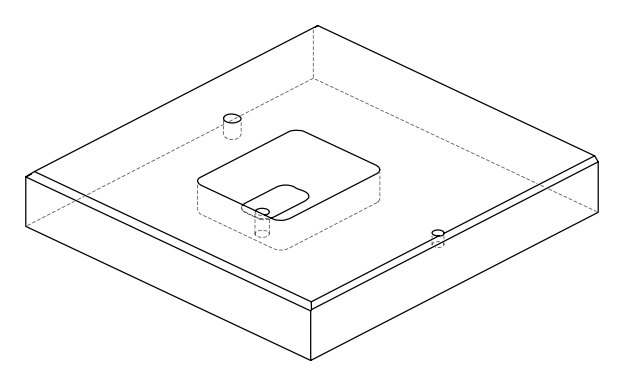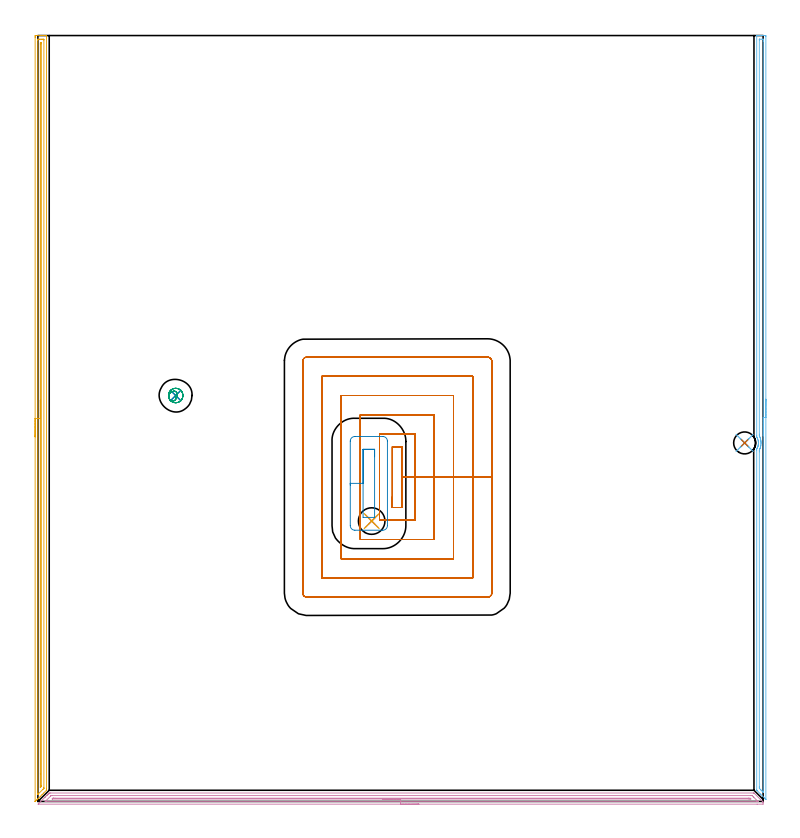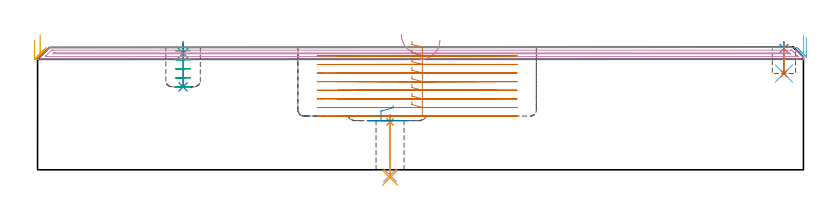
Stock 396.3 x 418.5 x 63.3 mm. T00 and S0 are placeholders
(PLAN: 14 operations, 7 tool changes, 55.6 min)
(1 SPOT_DRILL | STEP1HOLE | NXT0321_9005460120000 | 0.04 min | 4186 mm3)
(2 SPOT_DRILL_1 | STEP1POCKET | NXT0321_9005460120000 | 0.03 min | 1 mm3)
(3 SPOT_DRILL_2 | STEP1POCKET_1 | NXT0321_9005460120000 | 0.05 min | 183 mm3)
(4 DRILL_THROUGH_HOLE_INTO_CENTER | STEP1HOLE | NXT0301_049 | 0.13 min | 1217 mm3)
(5 DRILL_TO_ENLARGE_THROUGH_HOLE | STEP1HOLE | NXT0301_106 | 0.14 min | 5023 mm3)
(6 DRILL_BLIND_HOLE_INTO_CENTER | STEP1POCKET | NXT0301_049 | 0.06 min | 594 mm3)
(7 DRILL_TO_ENLARGE_BLIND_HOLE | STEP1POCKET | UGT0301_373 | 0.06 min | 925 mm3)
(8 DRILL_BLIND_HOLE_INTO_CENTER_1 | STEP1POCKET_1 | UGT0301_373 | 0.09 min | 2115 mm3)
(9 MILL_ROUGH_BLIND_HOLE_CONTOUR | STEP1POCKET_1 | UGT0201_089 | Spiral | 0.85 min | 2707 mm3)
(10 AREA_MILL | FG_CHAMFER_SURFACE | UGT0205_001 | 9.54 min | 7375 mm3)
(11 AREA_MILL_1 | FG_CHAMFER_SURFACE_1 | UGT0205_001 | 10.13 min | 7966 mm3)
(12 AREA_MILL_2 | FG_CHAMFER_SURFACE_2 | UGT0205_001 | 6.83 min | 5174 mm3)
(13 MILL_RECTANGULAR_POCKET | POCKET_RECTANGULAR_STRAIGHT | UGT0201_095 | Follow Part, ap 5, ae 75% | 27.03 min | 650612 mm3)
(14 MILL_RECTANGULAR_POCKET_1 | POCKET_RECTANGULAR_STRAIGHT_1 | UGT0201_095 | Follow Part, ap 5, ae 75% | 0.6 min | 5781 mm3)
(TOOL NXT0321_9005460120000 | NC Spot Drill, 142deg, 12mm, Carbide, Uncoated | D12 PA142 FL30 Z2)
(TOOL NXT0301_049 | Carbide Drill 7.8mm [860.1-0780-039A1-MM 2214] | D7.8 PA140 FL53 Z2)
(TOOL NXT0301_106 | Carbide Drill 14.5mm [860.1-1450-073A1-MM 2214] | D14.5 PA140 FL83 Z2)
(TOOL UGT0301_373 | Twist Drill Flat Bottom 12 mm | D12 PA180 FL101 Z2)
(TOOL UGT0201_089 | End mill 10 mm | D10 R3 FL22 Z4)
(TOOL UGT0205_001 | Chamfer Mill 20 x 3 x 45 deg. | D20 FL50 Z2)
(TOOL UGT0201_095 | End mill 20 mm | D20 R3 FL38 Z4)
(OP 1 SPOT_DRILL)
G17 G21 G94 G90
T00 M6
G54
G17 G0 G90 X182.4 Y153.2 S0 M3
G43 Z73.3 H0
G94 G81 G98 Z24.776 F250. R28.4
G80
M5
M2
(OP 2 SPOT_DRILL_1)
G17 G21 G94 G90
T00 M6
G54
G17 G0 G90 X386.2 Y195.9 S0 M3
G43 Z73.3 H0
G94 G81 G98 Z62.779 F250. R66.3
G80
M5
M2
(OP 3 SPOT_DRILL_2)
G17 G21 G94 G90
T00 M6
G54
G17 G0 G90 X75.3 Y221.8 S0 M3
G43 Z73.3 H0
G94 G81 G98 Z60.3 F250. R66.3
G80
M5
M2
(OP 4 DRILL_THROUGH_HOLE_INTO_CENTER)
G17 G21 G94 G90
T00 M6
G54
G17 G0 G90 X182.4 Y153.2 S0 M3
G43 Z73.3 H1
G94 G73 G98 Z-2.919 F250. Q7.08 R27.4
G80
M5
M2
(OP 5 DRILL_TO_ENLARGE_THROUGH_HOLE)
G17 G21 G94 G90
T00 M6
G54
G17 G0 G90 X182.4 Y153.2 S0 M3
G43 Z73.3 H1
G94 G81 G98 Z-4.139 F250. R27.4
G80
M5
M2
(OP 6 DRILL_BLIND_HOLE_INTO_CENTER)
G17 G21 G94 G90
T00 M6
G54
G17 G0 G90 X386.2 Y195.9 S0 M3
G43 Z73.3 H1
G94 G81 G98 Z49.8 F250. R65.3
G80
M5
M2
(OP 7 DRILL_TO_ENLARGE_BLIND_HOLE)
G17 G21 G94 G90
T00 M6
G54
G17 G0 G90 X386.2 Y195.9 S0 M3
G43 Z73.3 H0
G94 G81 G98 Z49.8 F250. R65.3
G80
M5
M2
(OP 8 DRILL_BLIND_HOLE_INTO_CENTER_1)
G17 G21 G94 G90
T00 M6
G54
G17 G0 G90 X75.3 Y221.8 S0 M3
G43 Z73.3 H0
G94 G81 G98 Z42.9 F250. R65.3
G80
M5
M2
(OP 9 MILL_ROUGH_BLIND_HOLE_CONTOUR)
G17 G21 G94 G90
T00 M6
G54
G17 G0 G90 X75.3 Y221.8 S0 M3
G43 Z73.3 H0
Z61.62
G94 G3 X75.8 Y221.3 R0.5 F250.
X76.3 Y221.8 R0.5
X75.732 Y223.577 R3.066
X74.609 Y224.177 R1.428
X71.915 Y222.686 R3.027
X71.965 Y219.683 R2.879
X77.417 Y218.465 R3.95
X71.965 Y219.683 R-3.95
X74.691 Y219.074 R1.975
X75.3 Y221.8 R1.975
G0 Z56.94
G3 X75.8 Y221.3 R0.5
X76.3 Y221.8 R0.5
X75.732 Y223.577 R3.066
X74.609 Y224.177 R1.428
X71.915 Y222.686 R3.027
X71.965 Y219.683 R2.879
X77.417 Y218.465 R3.95
X71.965 Y219.683 R-3.95
X74.691 Y219.074 R1.975
X75.3 Y221.8 R1.975
G0 Z52.26
G3 X75.8 Y221.3 R0.5
X76.3 Y221.8 R0.5
X75.732 Y223.577 R3.066
X74.609 Y224.177 R1.428
X71.915 Y222.686 R3.027
X71.965 Y219.683 R2.879
X77.417 Y218.465 R3.95
X71.965 Y219.683 R-3.95
X74.691 Y219.074 R1.975
X75.3 Y221.8 R1.975
G0 Z47.58
G3 X75.8 Y221.3 R0.5
X76.3 Y221.8 R0.5
X75.732 Y223.577 R3.066
X74.609 Y224.177 R1.428
X71.915 Y222.686 R3.027
X71.965 Y219.683 R2.879
X77.417 Y218.465 R3.95
X71.965 Y219.683 R-3.95
X74.691 Y219.074 R1.975
X75.3 Y221.8 R1.975
G0 Z42.9
G3 X75.8 Y221.3 R0.5
X76.3 Y221.8 R0.5
X75.732 Y223.577 R3.066
X74.609 Y224.177 R1.428
X71.915 Y222.686 R3.027
X71.965 Y219.683 R2.879
X77.417 Y218.465 R3.95
X71.965 Y219.683 R-3.95
X74.691 Y219.074 R1.975
X75.3 Y221.8 R1.975
G0 Z73.3
M5
M2
(OP 10 AREA_MILL)
G17 G21 G94 G90
T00 M6
G54
G17 G0 G90 X208.2 Y-1.5 S1061 M3
G43 Z73.3 H0
Z67.2
G94 G1 X208.162 Z66.328 F250.
X208.048 Z65.464
X207.859 Z64.612
X207.597 Z63.78
X207.263 Z62.974
X206.86 Z62.2
X206.392 Z61.464
X205.86 Z60.772
X205.271 Z60.129
X204.628 Z59.54
X203.936 Z59.008
X203.2 Z58.54
X202.426 Z58.137
X201.62 Z57.803
X200.788 Z57.541
X199.936 Z57.352
X199.072 Z57.238
X198.2 Z57.2
X0.274
X0.119 Y-1.493 Z57.206
X0.274 Y-1.327 Z57.373
X1.168 Y-0.432 Z58.267
X2.061 Y0.462 Z59.161
X3.735 Y2.136 Z60.834
X3.849 Y2.25 Z60.947
X4.028 Y2.429 Z61.127
X4.742 Y3.143 Z61.841
X4.905 Y3.308 Z62.002
X5.065 Y3.466 Z62.164
X5.189 Y3.59 Z62.288
X5.345 Y3.747 Z62.442
X5.498 Y3.899 Z62.596
X5.636 Y4.037 Z62.735
X5.784 Y4.186 Z62.882
X6.083 Y4.483 Z63.18
X6.198 Y4.595 Z63.291
X6.976 Y4.6 Z63.3
X391.211
X391.294 Y4.595 Z63.291
X391.371 Y4.531 Z63.228
X396.145 Y-0.246 Z58.454
X396.29 Y-0.4 Z58.294
X396.3 Y-0.55 Z58.149
Y-1.499 Z57.199
X393.033 Y-1.5 Z57.2
X198.2
Y-0.086 Z58.614
X4.295 Y-0.085 Z58.615
X4.17
X4.039 Y-0.081 Z58.619
X3.987 Y-0.079 Z58.621
X3.991 Y-0.07 Z58.63
X4.069 Y0.015 Z58.715
X4.155 Y0.104 Z58.804
X4.295 Y0.246 Z58.946
X6.976 Y2.926 Z61.626
X7.172 Y3.115 Z61.815
X7.222 Y3.16 Z61.86
X7.249 Y3.179 Z61.879
X7.293 Y3.18 Z61.88
X7.485 Y3.183 Z61.883
X7.87 Y3.186 Z61.886
X7.994
X389.548
X389.933 Y3.184 Z61.884
X390.125 Y3.182 Z61.882
X390.22 Y3.179 Z61.879
X390.264 Y3.174 Z61.874
X390.317 Y3.127 Z61.827
X391.021 Y2.429 Z61.129
X391.211 Y2.239 Z60.939
X392.998 Y0.451 Z59.151
X393.468 Y-0.029 Z58.671
X393.516 Y-0.078 Z58.622
X393.459 Y-0.081 Z58.619
X393.306 Y-0.083 Z58.617
X392.998 Y-0.085 Z58.615
X392.874 Y-0.086 Z58.614
X198.2
Y1.328 Z60.028
X7.898 Y1.329 Z60.029
X7.87 Y1.331 Z60.031
X7.848 Y1.335 Z60.035
X7.857 Y1.352 Z60.052
X7.87 Y1.37 Z60.07
X8.191 Y1.69 Z60.39
X8.245 Y1.74 Z60.44
X8.269 Y1.758 Z60.458
X8.314 Y1.765 Z60.465
X8.54 Y1.77 Z60.47
X8.763 Y1.771 Z60.471
X9.432 Y1.772 Z60.472
X388.305 Y1.771 Z60.471
X388.53 Y1.77 Z60.47
X389.206 Y1.765 Z60.465
X389.424 Y1.575 Z60.275
X389.448 Y1.55 Z60.25
X389.642 Y1.335 Z60.035
X389.424 Y1.333 Z60.033
X388.755 Y1.329 Z60.029
X388.53 Y1.328 Z60.028
X198.2
X197.328 Z60.067
X196.464 Z60.18
X195.612 Z60.369
X194.78 Z60.632
X193.974 Z60.965
X193.2 Z61.368
X192.464 Z61.837
X191.772 Z62.368
X191.129 Z62.957
X190.54 Z63.601
X190.008 Z64.293
X189.54 Z65.028
X189.137 Z65.802
X188.803 Z66.608
X188.541 Z67.44
X188.352 Z68.292
X188.238 Z69.157
X188.2 Z70.028
G0 Z73.3
M5
M2
(OP 11 AREA_MILL_1)
G17 G21 G94 G90
T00 M6
G54
G17 G0 G90 X-1.5 Y199.203 S1061 M3
G43 Z73.3 H0
Z67.1
G94 G1 Y199.241 Z66.229 F250.
Y199.355 Z65.364
Y199.544 Z64.512
Y199.806 Z63.68
Y200.14 Z62.874
Y200.543 Z62.1
Y201.012 Z61.364
Y201.543 Z60.672
Y202.132 Z60.029
Y202.775 Z59.44
Y203.467 Z58.909
Y204.203 Z58.44
Y204.977 Z58.037
Y205.783 Z57.703
Y206.615 Z57.441
Y207.467 Z57.252
Y208.332 Z57.138
Y209.203 Z57.1
Y417.445
X-1.499 Y417.877 Z57.101
X-1.495 Y418.333 Z57.103
X-1.491 Y418.49 Z57.105
X-1.045 Y418.5 Z57.551
X1.6 Z60.194
X2.135 Z60.732
X2.482 Z61.078
X3.017 Z61.613
X3.363 Z61.958
X4.057 Z62.656
X4.342 Z62.942
X4.695 Y418.494 Z63.285
X4.697 Y418.492 Z63.288
X4.7 Y418.324 Z63.3
Y6.785
X4.695 Y6.106 Z63.291
X4.689 Y6.09 Z63.287
X4.686 Y6.085 Z63.284
X3.151 Y4.551 Z61.75
X2.257 Y3.657 Z60.856
X1.363 Y2.763 Z59.962
X0.338 Y1.739 Z58.937
X0.13 Y1.53 Z58.728
X0.023 Y1.423 Z58.621
X-0.52 Y0.881 Z58.079
X-0.751 Y0.648 Z57.846
X-0.871 Y0.529 Z57.727
X-1.32 Y0.082 Z57.28
X-1.486 Y-0.074 Z57.11
X-1.496 Y-0.08 Z57.1
X-1.499 Y0.05
X-1.5 Y0.082
Y209.203
X-0.086 Z58.514
X-0.085 Y416.011 Z58.515
Y416.09
X-0.079 Y416.488 Z58.521
X0.317 Y416.497 Z58.917
X0.718 Y416.499 Z59.318
X1.196 Y416.5 Z59.796
X2.077 Z60.677
X2.482 Y416.499 Z61.082
X2.962 Y416.497 Z61.562
X3.183 Y416.49 Z61.783
X3.279 Y416.463 Z61.879
X3.285 Y416.17 Z61.885
Y416.09
Y7.679
X3.281 Y7.271 Z61.881
X3.279 Y7.171 Z61.879
X3.27 Y7.131 Z61.87
X3.244 Y7.102 Z61.844
X3.149 Y7.002 Z61.749
X2.935 Y6.785 Z61.535
X2.707 Y6.557 Z61.307
X0.141 Y3.991 Z58.741
X0.043 Y3.894 Z58.643
X-0.053 Y3.802 Z58.547
X-0.071 Y3.788 Z58.529
X-0.078 Y3.785 Z58.522
X-0.08 Y3.823 Z58.52
X-0.085 Y4.024 Z58.515
X-0.086 Y209.203 Z58.514
X1.329 Z59.929
Y413.683
X1.334 Y414.303 Z59.934
X1.335 Y414.439 Z59.935
X1.346 Y414.49 Z59.946
X1.409 Y414.496 Z60.009
X1.6 Y414.497 Z60.2
X1.794 Y414.493 Z60.394
X1.849 Y414.49 Z60.449
X1.865 Y414.483 Z60.465
X1.867 Y414.467 Z60.467
X1.87 Y414.394 Z60.47
X1.871 Y414.303 Z60.471
Y414.027
Y8.572
X1.87 Y8.299 Z60.47
X1.867 Y8.206 Z60.467
X1.864 Y8.177 Z60.464
X1.853 Y8.161 Z60.453
X1.821 Y8.125 Z60.421
X1.6 Y7.9 Z60.2
X1.49 Y7.79 Z60.09
X1.378 Y7.679 Z59.978
X1.358 Y7.663 Z59.958
X1.34 Y7.65 Z59.94
X1.335 Y7.679 Z59.935
X1.333 Y7.714 Z59.933
X1.33 Y7.952 Z59.93
X1.329 Y15.108 Z59.929
Y209.203
Y210.075 Z59.967
Y210.94 Z60.081
Y211.791 Z60.269
Y212.623 Z60.532
Y213.429 Z60.866
Y214.203 Z61.268
Y214.939 Z61.737
Y215.631 Z62.268
Y216.274 Z62.858
Y216.864 Z63.501
Y217.395 Z64.193
Y217.864 Z64.929
Y218.266 Z65.702
Y218.6 Z66.508
Y218.863 Z67.34
Y219.051 Z68.192
Y219.165 Z69.057
Y219.203 Z69.929
G0 Z73.3
M5
M2
(OP 12 AREA_MILL_2)
G17 G21 G94 G90
T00 M6
G54
G17 G0 G90 X397.8 Y219.8 S1061 M3
G43 Z73.3 H0
Z68.3
G94 G1 Y219.762 Z67.428 F250.
Y219.648 Z66.563
Y219.459 Z65.712
Y219.197 Z64.88
Y218.863 Z64.074
Y218.46 Z63.3
Y217.992 Z62.564
Y217.46 Z61.872
Y216.871 Z61.229
Y216.228 Z60.64
Y215.536 Z60.108
Y214.8 Z59.64
Y214.026 Z59.237
Y213.22 Z58.903
Y212.388 Z58.641
Y211.536 Z58.452
Y210.672 Z58.338
Y209.8 Z58.3
Y1.233
X397.799 Y1.199 Z58.299
X397.793 Y1.108 Z58.296
X397.782 Y1.113 Z58.307
X397.631 Y1.268 Z58.467
X397.48 Y1.418 Z58.615
X397.336 Y1.563 Z58.762
X397.185 Y1.714 Z58.913
X397.044 Y1.854 Z59.052
X394.952 Y3.947 Z61.146
X393.001 Y5.899 Z63.098
X392.834 Y6.068 Z63.262
X392.805 Y6.105 Z63.29
X392.8 Y6.18 Z63.3
Y191.938
X392.803 Y192.654 Z63.288
X392.915 Y192.839 Z63.182
X393.066 Y193.134 Z63.033
X393.141 Y193.281 Z62.957
X393.336 Y193.732 Z62.759
X393.411 Y193.945 Z62.689
X393.413 Y193.952 Z62.687
X393.484 Y194.171 Z62.608
X393.486 Y194.176 Z62.607
X393.6 Y194.625 Z62.492
X393.642 Y194.85 Z62.454
X393.667 Y194.999 Z62.426
X393.681 Y195.07 Z62.415
X393.73 Y195.511 Z62.366
X393.734 Y195.595 Z62.359
X393.744 Y195.741 Z62.355
Y195.763
X393.747 Y195.964 Z62.352
X393.739 Y196.187 Z62.359
X393.73 Y196.273 Z62.362
X393.727 Y196.326 Z62.368
X393.72 Y196.404 Z62.373
X393.719 Y196.41
X393.701 Y196.566 Z62.397
X393.69 Y196.651 Z62.407
X393.674 Y196.76 Z62.42
X393.662 Y196.857 Z62.434
X393.635 Y196.997 Z62.463
X393.574 Y197.303 Z62.523
X393.447 Y197.751 Z62.649
X393.288 Y198.195 Z62.81
X393.108 Y198.59 Z62.989
X392.906 Y198.975 Z63.192
X392.806 Y199.153 Z63.292
X392.8 Y199.976 Z63.3
Y418.333
X392.802 Y418.49 Z63.288
X392.917 Y418.497 Z63.175
X393.04 Y418.5 Z63.059
X393.337 Z62.762
X393.992 Z62.103
X395.191 Z60.905
X395.736 Z60.358
X397.208 Z58.888
X397.48 Y418.496 Z58.616
X397.793 Y418.49 Z58.303
X397.797 Y418.21 Z58.301
X397.799 Y417.886
X397.8 Y209.8 Z58.3
X396.386 Z59.714
Y5.514
X396.385 Y5.286 Z59.715
X396.382 Y5.099 Z59.718
X396.379 Y5.007 Z59.721
X396.375 Y4.986 Z59.725
X396.349 Y5.011 Z59.751
X396.065 Y5.286 Z60.035
X395.736 Y5.614 Z60.364
X395.17 Y6.18 Z60.93
X394.864 Y6.488 Z61.236
X394.287 Y7.073 Z61.813
X394.221 Y7.16 Z61.879
X394.219 Y7.239 Z61.881
X394.216 Y7.405 Z61.884
X394.215 Y7.738 Z61.886
X394.214 Y7.966
X394.215 Y191.045 Z61.885
X394.218 Y191.707 Z61.882
X394.221 Y191.939 Z61.879
X394.414 Y192.399 Z61.686
X394.594 Y192.832 Z61.506
X394.637 Y192.948 Z61.463
X394.666 Y193.034 Z61.434
X394.864 Y193.672 Z61.236
X394.875 Y193.714 Z61.225
X394.878 Y193.725 Z61.222
X394.965 Y194.119 Z61.135
X395.025 Y194.452 Z61.075
X395.053 Y194.618 Z61.047
X395.126 Y195.242 Z60.974
X395.144 Y195.511 Z60.956
X395.152 Y196.109 Z60.948
X395.139 Y196.404 Z60.961
X395.113 Y196.718 Z60.987
X395.067 Y197.089 Z61.033
X395.036 Y197.297 Z61.064
X394.864 Y198.13 Z61.236
X394.848 Y198.19 Z61.252
X394.841 Y198.214 Z61.259
X394.677 Y198.725 Z61.423
X394.549 Y199.083 Z61.551
X394.309 Y199.652 Z61.791
X394.221 Y199.865 Z61.879
X394.22 Y199.976 Z61.88
X394.215 Y200.641 Z61.885
Y416.1
X394.217 Y416.432 Z61.883
X394.219 Y416.473 Z61.881
X394.22 Y416.486 Z61.88
X394.24 Y416.49 Z61.86
X394.343 Y416.496 Z61.757
X394.474 Y416.499 Z61.626
X395.736 Y416.5 Z60.364
X396.219 Y416.498 Z59.881
X396.347 Y416.493 Z59.753
X396.37 Y416.491 Z59.73
X396.379 Y416.448 Z59.721
X396.382 Y416.331 Z59.718
X396.384 Y416.1 Z59.716
X396.386 Y415.434 Z59.714
Y415.207
Y209.8
Y208.928 Z59.752
Y208.064 Z59.866
Y207.212 Z60.055
Y206.38 Z60.317
Y205.574 Z60.651
Y204.8 Z61.054
Y204.064 Z61.523
Y203.372 Z62.054
Y202.729 Z62.643
Y202.14 Z63.286
Y201.608 Z63.978
Y201.14 Z64.714
Y200.737 Z65.488
Y200.403 Z66.294
Y200.141 Z67.126
Y199.952 Z67.978
Y199.838 Z68.843
Y199.8 Z69.714
G0 Z73.3
M5
M2
(OP 13 MILL_RECTANGULAR_POCKET)
G17 G21 G94 G90
T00 M6
G54
G17 G0 G90 X193.7 Y166.413 S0 M3
G43 Z73.42 H0
Z66.42
G94 G1 Y160.6 Z64.862 F250.
X199.1 Z63.415
Y177.2 Z58.968
Y193.8 F500.
X193.7
Y160.6
X199.1
Y177.2
X206.1
Y200.8
X186.7
Y153.6
X206.1
Y177.2
X216.6
Y211.3
X176.2
Y143.1
X216.6
Y177.2
X227.1
Y221.8
X165.7
Y132.6
X227.1
Y177.2
X237.6
Y232.3
X155.2
Y122.1
X237.6
Y177.2
X248.1
Y240.4
G3 X245.7 Y242.8 R2.4
G1 X147.1
G3 X144.7 Y240.4 R2.4
G1 Y114.
G3 X147.1 Y111.6 R2.4
G1 X245.7
G3 X248.1 Y114. R2.4
G1 Y177.2
Y178.2
G0 X193.7 Y166.413 Z61.968
G1 Y160.6 Z60.41 F250.
X199.1 Z58.963
Y177.2 Z54.515
Y193.8 F500.
X193.7
Y160.6
X199.1
Y177.2
X206.1
Y200.8
X186.7
Y153.6
X206.1
Y177.2
X216.6
Y211.3
X176.2
Y143.1
X216.6
Y177.2
X227.1
Y221.8
X165.7
Y132.6
X227.1
Y177.2
X237.6
Y232.3
X155.2
Y122.1
X237.6
Y177.2
X248.1
Y240.4
G3 X245.7 Y242.8 R2.4
G1 X147.1
G3 X144.7 Y240.4 R2.4
G1 Y114.
G3 X147.1 Y111.6 R2.4
G1 X245.7
G3 X248.1 Y114. R2.4
G1 Y177.2
Y178.2
G0 X193.7 Y166.413 Z57.515
G1 Y160.6 Z55.957 F250.
X199.1 Z54.51
Y177.2 Z50.063
Y193.8 F500.
X193.7
Y160.6
X199.1
Y177.2
X206.1
Y200.8
X186.7
Y153.6
X206.1
Y177.2
X216.6
Y211.3
X176.2
Y143.1
X216.6
Y177.2
X227.1
Y221.8
X165.7
Y132.6
X227.1
Y177.2
X237.6
Y232.3
X155.2
Y122.1
X237.6
Y177.2
X248.1
Y240.4
G3 X245.7 Y242.8 R2.4
G1 X147.1
G3 X144.7 Y240.4 R2.4
G1 Y114.
G3 X147.1 Y111.6 R2.4
G1 X245.7
G3 X248.1 Y114. R2.4
G1 Y177.2
Y178.2
G0 X193.7 Y166.413 Z53.063
G1 Y160.6 Z51.505 F250.
X199.1 Z50.058
Y177.2 Z45.61
Y193.8 F500.
X193.7
Y160.6
X199.1
Y177.2
X206.1
Y200.8
X186.7
Y153.6
X206.1
Y177.2
X216.6
Y211.3
X176.2
Y143.1
X216.6
Y177.2
X227.1
Y221.8
X165.7
Y132.6
X227.1
Y177.2
X237.6
Y232.3
X155.2
Y122.1
X237.6
Y177.2
X248.1
Y240.4
G3 X245.7 Y242.8 R2.4
G1 X147.1
G3 X144.7 Y240.4 R2.4
G1 Y114.
G3 X147.1 Y111.6 R2.4
G1 X245.7
G3 X248.1 Y114. R2.4
G1 Y177.2
Y178.2
G0 X193.7 Y166.413 Z48.61
G1 Y160.6 Z47.052 F250.
X199.1 Z45.605
Y177.2 Z41.158
Y193.8 F500.
X193.7
Y160.6
X199.1
Y177.2
X206.1
Y200.8
X186.7
Y153.6
X206.1
Y177.2
X216.6
Y211.3
X176.2
Y143.1
X216.6
Y177.2
X227.1
Y221.8
X165.7
Y132.6
X227.1
Y177.2
X237.6
Y232.3
X155.2
Y122.1
X237.6
Y177.2
X248.1
Y240.4
G3 X245.7 Y242.8 R2.4
G1 X147.1
G3 X144.7 Y240.4 R2.4
G1 Y114.
G3 X147.1 Y111.6 R2.4
G1 X245.7
G3 X248.1 Y114. R2.4
G1 Y177.2
Y178.2
G0 X193.7 Y166.413 Z44.158
G1 Y160.6 Z42.6 F250.
X199.1 Z41.153
Y177.2 Z36.705
Y193.8 F500.
X193.7
Y160.6
X199.1
Y177.2
X206.1
Y200.8
X186.7
Y153.6
X206.1
Y177.2
X216.6
Y211.3
X176.2
Y143.1
X216.6
Y177.2
X227.1
Y221.8
X165.7
Y132.6
X227.1
Y177.2
X237.6
Y232.3
X155.2
Y122.1
X237.6
Y177.2
X248.1
Y240.4
G3 X245.7 Y242.8 R2.4
G1 X147.1
G3 X144.7 Y240.4 R2.4
G1 Y114.
G3 X147.1 Y111.6 R2.4
G1 X245.7
G3 X248.1 Y114. R2.4
G1 Y177.2
Y178.2
G0 X193.7 Y166.413 Z39.705
G1 Y160.6 Z38.147 F250.
X199.1 Z36.7
Y177.2 Z32.253
Y193.8 F500.
X193.7
Y160.6
X199.1
Y177.2
X206.1
Y200.8
X186.7
Y153.6
X206.1
Y177.2
X216.6
Y211.3
X176.2
Y143.1
X216.6
Y177.2
X227.1
Y221.8
X165.7
Y132.6
X227.1
Y177.2
X237.6
Y232.3
X155.2
Y122.1
X237.6
Y177.2
X248.1
Y240.4
G3 X245.7 Y242.8 R2.4
G1 X147.1
G3 X144.7 Y240.4 R2.4
G1 Y114.
G3 X147.1 Y111.6 R2.4
G1 X245.7
G3 X248.1 Y114. R2.4
G1 Y177.2
Y178.2
G0 X193.7 Y166.413 Z35.253
G1 Y160.6 Z33.695 F250.
X199.1 Z32.248
Y177.2 Z27.8
Y193.8 F500.
X193.7
Y160.6
X199.1
Y177.2
X206.1
Y200.8
X186.7
Y153.6
X206.1
Y177.2
X216.6
Y211.3
X176.2
Y143.1
X216.6
Y177.2
X227.1
Y221.8
X165.7
Y132.6
X227.1
Y177.2
X237.6
Y232.3
X155.2
Y122.1
X237.6
Y177.2
X248.1
Y240.4
G3 X245.7 Y242.8 R2.4
G1 X147.1
G3 X144.7 Y240.4 R2.4
G1 Y114.
G3 X147.1 Y111.6 R2.4
G1 X245.7
G3 X248.1 Y114. R2.4
G1 Y177.2
Y178.2
G0 Z73.42
M5
M2
(OP 14 MILL_RECTANGULAR_POCKET_1)
G17 G21 G94 G90
T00 M6
G54
G17 G0 G90 X184. Y188.367 S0 M3
G43 Z73.42 H0
Z33.153
G94 G1 Y192.4 Z32.072 F250.
X177.7 Z30.384
Y173.8 Z25.4
Y155.2 F500.
X184.
Y192.4
X177.7
Y173.8
X170.7
Y150.7
G3 X173.2 Y148.2 R2.5
G1 X188.5
G3 X191. Y150.7 R2.5
G1 Y196.9
G3 X188.5 Y199.4 R2.5
G1 X173.2
G3 X170.7 Y196.9 R2.5
G1 Y173.8
Y172.8
G0 Z73.42
M5
M2
